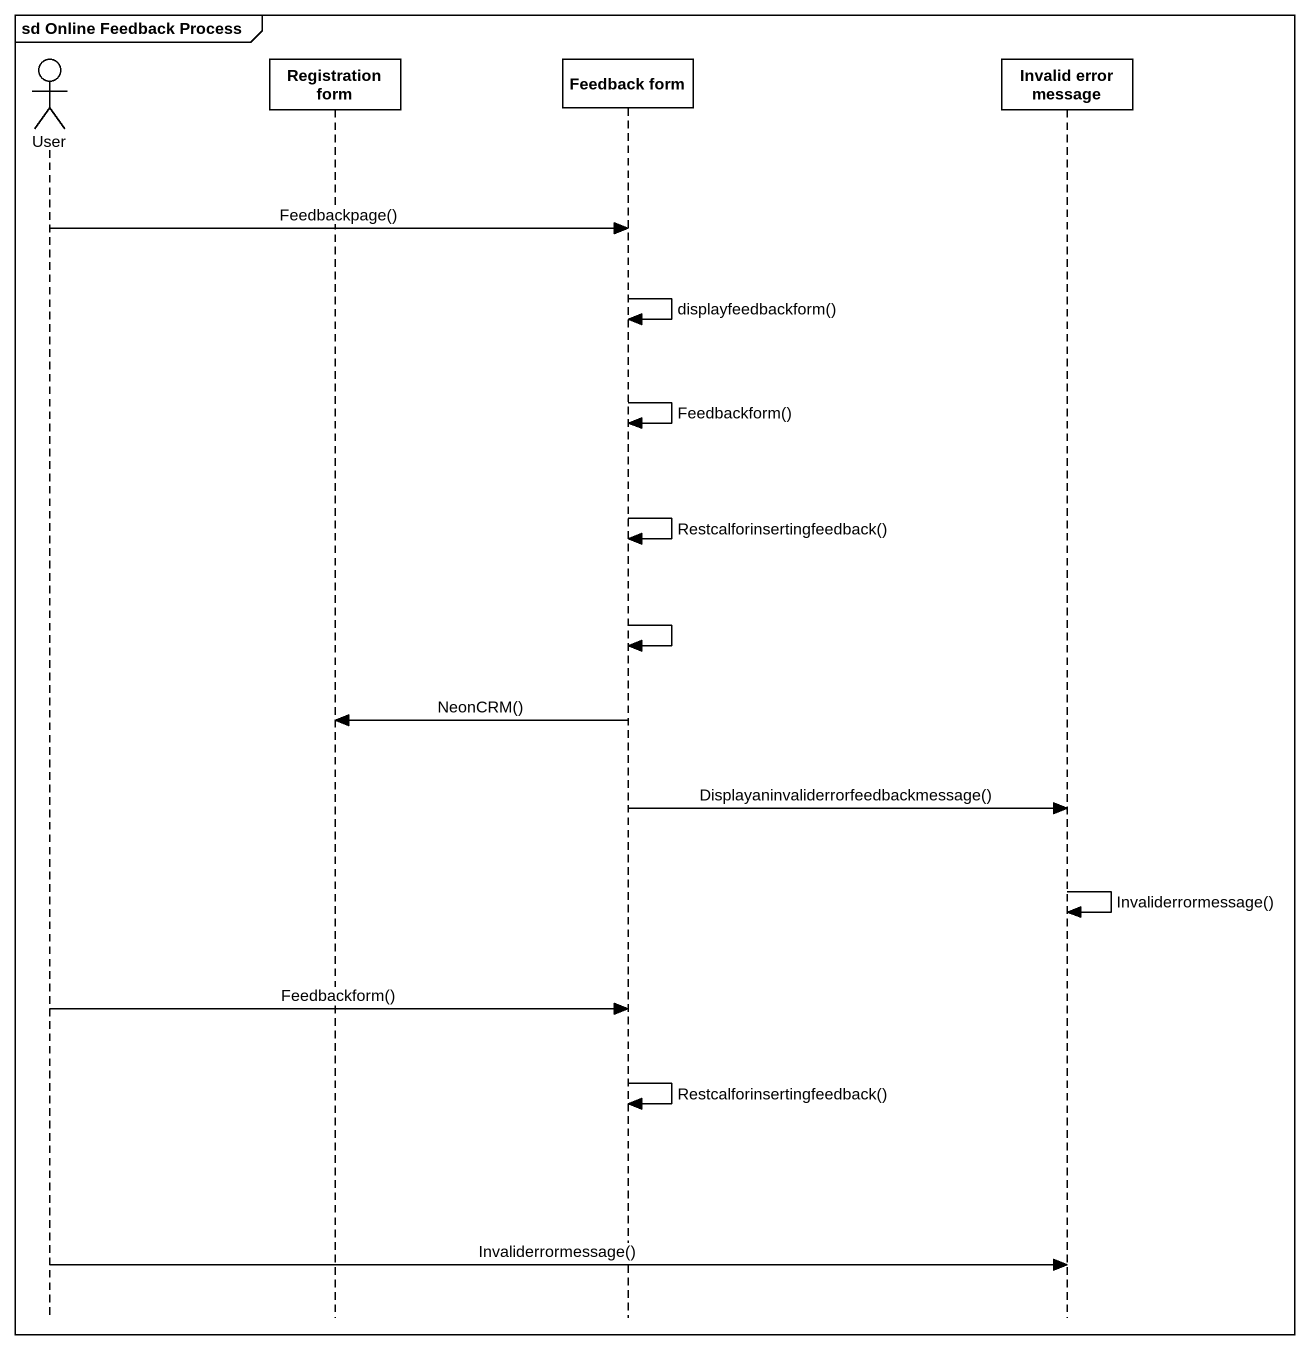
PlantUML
@startuml
mainframe sd Online Feedback Process
hide footbox
actor User
participant "Registration form" as Registration_form
participant "Feedback form" as Feedback_form
participant "Invalid error message" as Invalid_error_message

User -> Feedback_form : Feedbackpage()
Feedback_form -> Feedback_form : displayfeedbackform()
Feedback_form -> Feedback_form : Feedbackform()
Feedback_form -> Feedback_form : Restcalforinsertingfeedback()
Feedback_form -> Feedback_form
Feedback_form -> Registration_form : NeonCRM()
Feedback_form -> Invalid_error_message : Displayaninvaliderrorfeedbackmessage()
Invalid_error_message -> Invalid_error_message : Invaliderrormessage()
User -> Feedback_form : Feedbackform()
Feedback_form -> Feedback_form : Restcalforinsertingfeedback()
User -> Invalid_error_message : Invaliderrormessage()
@enduml
